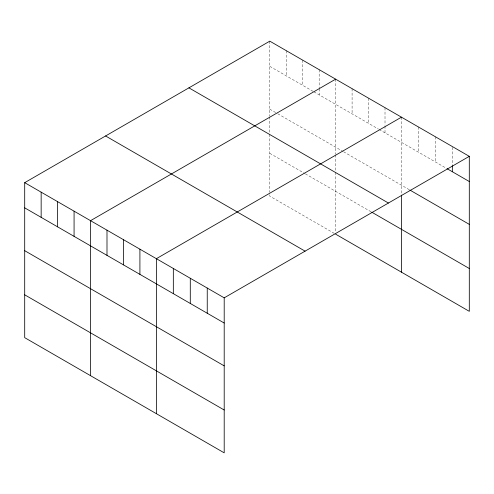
<?xml version="1.0" encoding="UTF-8"?>
<svg xmlns="http://www.w3.org/2000/svg" width="494" height="494" viewBox="0 0 494 494"><rect width="100%" height="100%" fill="white"/><g stroke="black" fill="none" stroke-linecap="round" stroke-linejoin="round"><path stroke-width="0.37" stroke-dasharray="2.47 1.85" d="M269.798 41.156L269.798 116.028M269.798 66.344L313.245 91.427M313.906 91.81L378.429 129.058M379.083 129.44L446.471 168.343M269.798 109.18L277.041 113.361M277.696 113.743L342.873 151.374M343.534 151.751L409.298 189.721M269.798 153.319L304.687 173.462M305.348 173.845L371.185 211.852M334.315 233.403L269.798 196.155L269.798 193.092M452.343 147.311L452.343 164.866M435.387 136.758L435.387 161.946M418.424 126.97L418.424 152.152M401.468 117.177L401.468 193.574M385.011 107.673L385.011 125.229M385.011 125.995L385.011 132.861M368.549 98.176L368.549 123.358M352.092 88.673L352.092 113.855M335.63 79.17L335.63 154.042M335.63 154.801L335.63 171.542M335.63 172.301L335.63 231.871M319.173 69.666L319.173 87.981M319.173 88.747L319.173 94.848M302.717 60.163L302.717 85.345M286.254 50.66L286.254 75.848M269.798 116.788L269.798 133.534M269.798 134.294L269.798 192.333"/><path stroke-width="0.74" d="M469.3 156.339L224.202 297.845L224.202 452.844L24.7 337.661L24.7 182.663L269.798 41.156L469.3 156.339L469.3 311.337L335.63 234.162M335.63 79.17L90.538 220.676L90.538 375.668M401.468 117.177L156.37 258.683L156.37 413.682M447.126 168.72L469.3 181.526M409.946 190.097L469.3 224.362M188.912 87.852L388.42 203.034M371.84 212.235L469.3 268.501M105.58 135.967L305.088 251.15M24.7 182.663L224.202 297.845M24.7 207.851L224.202 323.033M24.7 250.686L224.202 365.869M24.7 294.819L224.202 410.001M452.343 165.632L452.343 171.733M401.468 195.093L401.468 272.175M207.245 288.058L207.245 313.239M190.289 278.264L190.289 303.452M173.332 268.477L173.332 293.658M139.913 249.18L139.913 274.368M123.457 239.676L123.457 264.864M106.994 230.173L106.994 255.361M74.075 211.173L74.075 236.354M57.619 201.669L57.619 226.851M41.156 192.166L41.156 217.348"/></g></svg>
